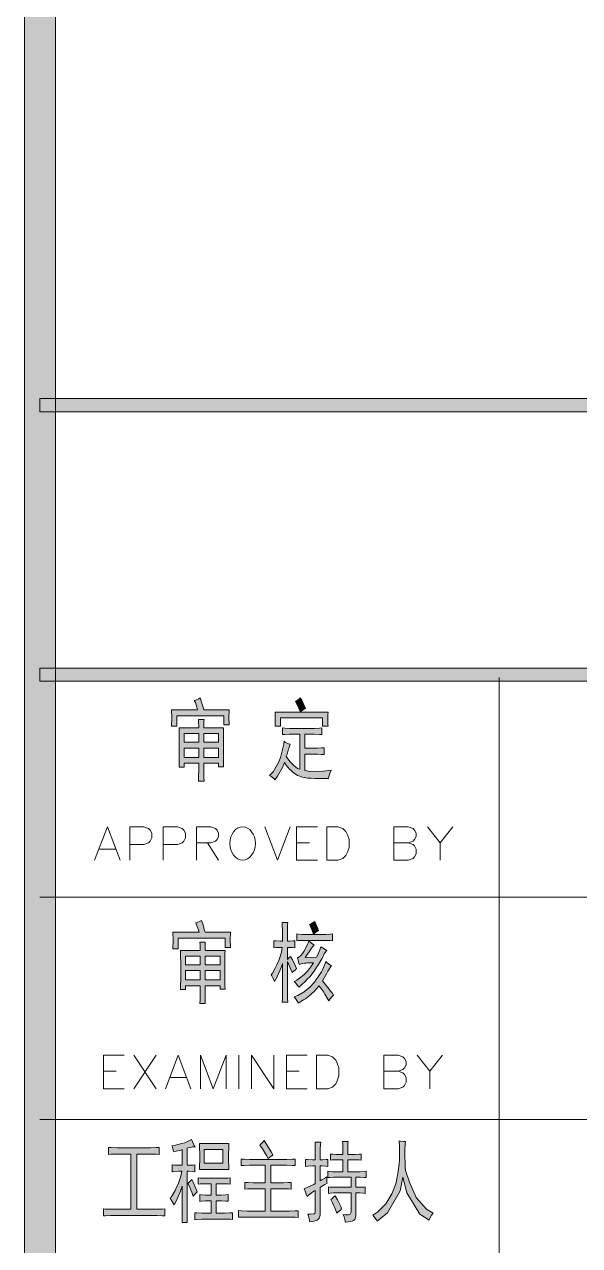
# Model space of a CAD drawing. Header units: millimetres. Extents: x -30643 to 86172, y -19411 to 63186.
# Drawn here: x 77279 to 79728, y 1667 to 7061 of the extents above; entities that cross this region are included whole.
import ezdxf

# ---------------------------------------------------------------- set-up
doc = ezdxf.new("R2010")
doc.units = ezdxf.units.MM

msp = doc.modelspace()

# ---------------------------------------------------------------- hatches: boundary and pattern name
h = msp.add_hatch(color=0)
h.dxf.hatch_style = 2
h.paths.add_polyline_path([(77415.8, -17443.9), (77278.6, -17443.9), (77278.6, 61219), (77415.8, 61219)])
h = msp.add_hatch(color=0)
h.dxf.hatch_style = 2
h.paths.add_polyline_path([(84204.9, 5408.8), (84204.9, 5349.7), (77346.8, 5349.7), (77346.8, 5408.8)])
h = msp.add_hatch(color=0)
h.dxf.hatch_style = 2
h.paths.add_polyline_path([(77346.8, 4159.8), (77346.8, 4218.2), (84204.9, 4218.2), (84204.9, 4159.8)])
h = msp.add_hatch(color=0)
h.dxf.hatch_style = 2
h.paths.add_polyline_path([(78054.7, 4085.9), (78060.4, 4066.9), (78068.1, 4040.8), (78069.5, 4033.8), (78182.1, 4033.8), (78181.4, 4024.7), (78180.7, 4007.1), (78180.7, 3999.3), (78180.7, 3991.6), (78181.4, 3975.4), (78182.1, 3967), (78158.9, 3967), (78158.9, 4007.1), (77951.3, 4007.1), (77951.3, 3961.3), (77927.4, 3961.3), (77928.1, 3970.5), (77928.8, 3988.1), (77928.8, 3996.5), (77928.8, 4005.7), (77928.1, 4024.7), (77927.4, 4033.8), (78042.8, 4033.8), (78039.9, 4045.1), (78032.9, 4066.2), (78028, 4075.3), (78034.3, 4076.7), (78047.7, 4082.4)])
h = msp.add_hatch(color=0)
h.dxf.hatch_style = 2
h.paths.add_polyline_path([(78474.8, 4070.4), (78479.7, 4073.2), (78490.3, 4081), (78495.9, 4085.9), (78502.3, 4076), (78513.5, 4052.8), (78519.1, 4039.4), (78510.7, 4035.2), (78499.4, 4027.5), (78495.9, 4024.7), (78494.5, 4031), (78484, 4054.2)])
h = msp.add_hatch(color=0)
h.dxf.hatch_style = 2
h.paths.add_polyline_path([(78618.4, 4022.5), (78617.7, 4012), (78617, 3995.8), (78617, 3990.2), (78617, 3985.3), (78617.7, 3970.5), (78618.4, 3961.3), (78593.7, 3961.3), (78593.7, 3997.9), (78408.7, 3997.9), (78408.7, 3961.3), (78384.7, 3961.3), (78385.5, 3967), (78385.5, 3981), (78385.5, 3988.8), (78385.5, 3996.5), (78385.5, 4013.4), (78384.7, 4022.5)])
h = msp.add_hatch(color=0)
h.paths.add_polyline_path([(78047.7, 3953.6), (78047.7, 3961.3), (78047, 3979.6), (78046.3, 3990.2), (78070.9, 3990.2), (78070.2, 3980.3), (78069.5, 3962), (78069.5, 3953.6), (78157.5, 3953.6), (78156.8, 3937.4), (78156.8, 3893.1), (78156.8, 3865.6), (78156.8, 3838.2), (78156.8, 3796.7), (78157.5, 3781.9), (78135.6, 3781.9), (78135.6, 3797.4), (78069.5, 3797.4), (78069.5, 3774.1), (78070.2, 3734.7), (78070.9, 3718.6), (78046.3, 3718.6), (78047, 3734.7), (78047.7, 3774.1), (78047.7, 3797.4), (77982.9, 3797.4), (77982.9, 3780.5), (77961.1, 3780.5), (77961.1, 3791.7), (77961.8, 3833.3), (77961.8, 3862.1), (77961.8, 3891.7), (77961.1, 3937.4), (77961.1, 3953.6)])
h.paths.add_polyline_path([(78135.6, 3823.4), (78135.6, 3863.5), (78069.5, 3863.5), (78069.5, 3823.4)])
h.paths.add_polyline_path([(78047.7, 3823.4), (78047.7, 3863.5), (77982.9, 3863.5), (77982.9, 3823.4)])
h.paths.add_polyline_path([(78135.6, 3890.3), (78135.6, 3929), (78069.5, 3929), (78069.5, 3890.3)])
h.paths.add_polyline_path([(78047.7, 3890.3), (78047.7, 3929), (77982.9, 3929), (77982.9, 3890.3)])
h = msp.add_hatch(color=0)
h.dxf.hatch_style = 2
h.paths.add_polyline_path([(78546.6, 3951.5), (78557.9, 3951.5), (78580.4, 3952.9), (78591.6, 3953.6), (78591.6, 3924), (78581.1, 3924.7), (78556.4, 3925.4), (78541.7, 3925.4), (78516.3, 3925.4), (78516.3, 3863.5), (78564.9, 3863.5), (78571.2, 3863.5), (78589.5, 3864.9), (78600.8, 3865.6), (78600.8, 3836.1), (78589.5, 3836.8), (78571.2, 3837.5), (78564.2, 3837.5), (78516.3, 3837.5), (78516.3, 3765), (78541, 3761.5), (78598.7, 3762.2), (78632.4, 3766.4), (78627.5, 3756.6), (78621.9, 3738.3), (78620.5, 3729.8), (78597.3, 3729.8), (78559.3, 3730.5), (78544.5, 3731.2), (78529, 3731.9), (78503.7, 3736.2), (78493.1, 3740.4), (78483.3, 3743.9), (78464.3, 3755.9), (78456.5, 3763.6), (78448.1, 3771.3), (78433.3, 3789.6), (78426.3, 3800.9), (78417.1, 3778.4), (78395.3, 3739.7), (78383.3, 3723.5), (78378.4, 3730.5), (78366.5, 3740.4), (78360.1, 3743.2), (78376.3, 3760.1), (78400.2, 3800.9), (78408, 3823.4), (78415, 3846.6), (78423.4, 3882.5), (78424.2, 3894.5), (78429.8, 3890.3), (78443.9, 3883.2), (78451.6, 3881.1), (78450.2, 3877.6), (78446, 3867.7), (78443.9, 3861.4), (78442.4, 3855.1), (78437.5, 3838.2), (78434, 3828.3), (78438.2, 3821.3), (78450.2, 3805.8), (78458.6, 3796.7), (78467.1, 3787.5), (78484, 3774.9), (78493.1, 3771.3), (78493.1, 3925.4), (78456.5, 3925.4), (78446.7, 3925.4), (78427, 3924.7), (78417.1, 3924), (78417.1, 3953.6), (78427, 3952.9), (78450.2, 3951.5), (78463.6, 3951.5)])
h = msp.add_hatch(color=0)
h.dxf.hatch_style = 2
h.paths.add_polyline_path([(78060.4, 3102.8), (78066.7, 3083.8), (78073.7, 3057.8), (78075.8, 3050.8), (78187.7, 3050.8), (78187.7, 3041.6), (78187, 3024.7), (78187, 3017), (78187, 3009.3), (78187.7, 2993.1), (78187.7, 2983.9), (78164.5, 2983.9), (78164.5, 3024.7), (77957.6, 3024.7), (77957.6, 2978.3), (77933, 2978.3), (77933.7, 2987.4), (77934.4, 3005), (77934.4, 3013.5), (77934.4, 3022.6), (77933.7, 3041.6), (77933, 3050.8), (78049.1, 3050.8), (78046.3, 3062), (78038.5, 3083.1), (78034.3, 3092.3), (78040.6, 3093.7), (78054, 3099.3)])
h = msp.add_hatch(color=0)
h.dxf.hatch_style = 2
h.paths.add_polyline_path([(78417.1, 3045.8), (78417.1, 3059.2), (78416.4, 3083.1), (78415.7, 3093.7), (78440.3, 3093.7), (78439.6, 3084.5), (78438.9, 3060.6), (78438.9, 3045.8), (78438.9, 3012.1), (78446.7, 3012.1), (78462.9, 3012.8), (78471.3, 3013.5), (78471.3, 2982.5), (78462.9, 2983.2), (78446.7, 2983.9), (78438.9, 2983.9), (78438.9, 2930.4), (78447.4, 2938.9), (78453, 2943.8), (78460.7, 2929), (78474.1, 2901.6), (78479.7, 2890.3), (78474.1, 2885.4), (78464.3, 2877), (78460, 2873.4), (78454.4, 2886.8), (78443.9, 2910.7), (78438.9, 2921.3), (78438.9, 2806.6), (78438.9, 2790.4), (78439.6, 2758), (78440.3, 2741.9), (78415.7, 2741.9), (78417.1, 2758.7), (78417.8, 2791.1), (78417.1, 2806.6), (78417.1, 2913.5), (78411.5, 2894.6), (78393.9, 2854.4), (78382.6, 2833.3), (78377.7, 2843.2), (78370, 2858), (78367.2, 2862.2), (78373.5, 2870.6), (78386.9, 2894.6), (78393.9, 2910), (78400.9, 2925.5), (78412.2, 2962.8), (78415.7, 2983.9), (78407.3, 2983.9), (78389, 2983.2), (78379.1, 2982.5), (78379.1, 3013.5), (78389.7, 3012.8), (78408.7, 3012.1), (78417.1, 3012.1)])
h = msp.add_hatch(color=0)
h.dxf.hatch_style = 2
h.paths.add_polyline_path([(78559.3, 3098.6), (78562.8, 3090.9), (78571.9, 3070.5), (78576.9, 3058.5), (78568.4, 3053.6), (78556.4, 3045.8), (78553.6, 3043), (78549.4, 3055.7), (78541, 3076.8), (78536, 3084.5), (78545.2, 3090.2), (78556.4, 3097.2)])
h = msp.add_hatch(color=0)
h.dxf.hatch_style = 2
h.paths.add_polyline_path([(78501.6, 3014.9), (78496.6, 3014.9), (78486.1, 3014.2), (78481.2, 3013.5), (78481.2, 3044.4), (78488.2, 3043), (78503.7, 3041.6), (78512.1, 3041.6), (78598.7, 3041.6), (78607.8, 3041.6), (78627.5, 3043), (78637.4, 3044.4), (78637.4, 3013.5), (78627.5, 3014.2), (78607.8, 3014.9), (78598.7, 3014.9)])
h = msp.add_hatch(color=0)
h.paths.add_polyline_path([(78054, 2970.5), (78054, 2978.3), (78053.3, 2996.6), (78052.6, 3007.1), (78076.5, 3007.1), (78076.5, 2997.3), (78075.8, 2979), (78075.8, 2970.5), (78163.8, 2970.5), (78163.1, 2954.4), (78162.4, 2910), (78162.4, 2882.6), (78162.4, 2855.1), (78163.1, 2813.6), (78163.8, 2798.8), (78142, 2798.8), (78142, 2814.3), (78075.8, 2814.3), (78075.8, 2791.1), (78076.5, 2751.7), (78076.5, 2735.5), (78052.6, 2735.5), (78053.3, 2751.7), (78054, 2791.1), (78054, 2814.3), (77988.6, 2814.3), (77988.6, 2797.4), (77966.8, 2797.4), (77967.5, 2809.4), (77968.2, 2850.2), (77968.2, 2879.1), (77968.2, 2908.6), (77967.5, 2954.4), (77966.8, 2970.5)])
h.paths.add_polyline_path([(78142, 2840.4), (78142, 2881.2), (78075.8, 2881.2), (78075.8, 2840.4)])
h.paths.add_polyline_path([(78054, 2840.4), (78054, 2881.2), (77988.6, 2881.2), (77988.6, 2840.4)])
h.paths.add_polyline_path([(78142, 2907.2), (78142, 2945.9), (78075.8, 2945.9), (78075.8, 2907.2)])
h.paths.add_polyline_path([(78054, 2907.2), (78054, 2945.9), (77988.6, 2945.9), (77988.6, 2907.2)])
h = msp.add_hatch(color=0)
h.dxf.hatch_style = 2
h.paths.add_polyline_path([(78484, 2939.6), (78487.5, 2939.6), (78498, 2948), (78505.1, 2957.2), (78512.1, 2966.3), (78526.2, 2993.8), (78533.2, 3012.1), (78557.1, 2993.8), (78552.9, 2989.5), (78543.8, 2979), (78539.6, 2972), (78534.6, 2964.9), (78523.4, 2948.7), (78517, 2939.6), (78567.7, 2941), (78573.3, 2950.8), (78582.5, 2973.4), (78586, 2986), (78612.7, 2970.5), (78609.9, 2967.7), (78601.5, 2955.1), (78596.6, 2943.8), (78591.6, 2933.3), (78576.1, 2907.9), (78566.3, 2893.1), (78556.4, 2878.4), (78537.4, 2854.4), (78528.3, 2844.6), (78519.1, 2834.7), (78499.4, 2817.1), (78488.9, 2808), (78484.7, 2814.3), (78474.8, 2827), (78469.2, 2833.3), (78481.2, 2839), (78504.4, 2856.6), (78515.6, 2867.8), (78526.9, 2879.1), (78545.9, 2903), (78553.6, 2916.4), (78544.5, 2916.4), (78528.3, 2915.7), (78521.3, 2915), (78514.2, 2914.3), (78499.4, 2910.7), (78491, 2908.6)])
h = msp.add_hatch(color=0)
h.dxf.hatch_style = 2
h.paths.add_polyline_path([(78633.8, 2902.3), (78630.3, 2899.5), (78622.6, 2887.5), (78617.7, 2879.1), (78613.4, 2870.6), (78601.5, 2849.5), (78594.4, 2836.1), (78605.7, 2822.1), (78623.3, 2799.6), (78629.6, 2791.1), (78636, 2782.7), (78642.3, 2773.5), (78637.4, 2767.9), (78626.8, 2755.9), (78621.2, 2748.2), (78617.7, 2755.2), (78609.2, 2770), (78604.3, 2777.7), (78599.4, 2785.5), (78586, 2803.8), (78578.3, 2814.3), (78569.8, 2804.5), (78555, 2787.6), (78548, 2781.3), (78541, 2774.9), (78526.2, 2763), (78518.4, 2757.3), (78510.7, 2751.7), (78494.5, 2741.9), (78486.8, 2737.6), (78484, 2745.4), (78474.8, 2758.7), (78469.2, 2765.1), (78484.7, 2771.4), (78512.8, 2787.6), (78524.8, 2797.4), (78536.7, 2807.3), (78557.9, 2829.8), (78566.3, 2841.8), (78575.4, 2853.7), (78588.8, 2875.6), (78593.7, 2885.4), (78598.7, 2895.3), (78605.7, 2913.5), (78607.8, 2921.3), (78614.1, 2915.7), (78626.8, 2906.5)])
h = msp.add_hatch(color=0)
h.dxf.hatch_style = 2
h.paths.add_polyline_path([(77928.8, 2107.8), (77938.6, 2109.2), (77961.1, 2114.2), (77973.8, 2117.7), (77985.8, 2121.2), (78006.9, 2130.4), (78016, 2135.3), (78020.2, 2125.4), (78028, 2108.5), (78032.2, 2101.5), (78028, 2102.2), (78019.5, 2102.2), (78015.3, 2100.8), (78011.1, 2099.4), (78001.2, 2098), (77996.3, 2096.6), (77996.3, 2021.3), (78004.1, 2021.3), (78021.6, 2022), (78030.8, 2022.7), (78030.8, 1993.1), (78021.6, 1994.5), (78004.1, 1995.2), (77996.3, 1995.2), (77996.3, 1859.4), (77996.3, 1842.6), (77997, 1796.8), (77997, 1768), (77974.5, 1768), (77974.5, 1796.8), (77975.2, 1841.1), (77975.2, 1857.3), (77975.2, 1928.4), (77967.5, 1907.3), (77949.2, 1866.5), (77939.3, 1846.8), (77935.1, 1854.5), (77925.9, 1868.6), (77921, 1874.9), (77928.8, 1885.5), (77943.5, 1910.1), (77949.9, 1924.2), (77956.2, 1937.5), (77968.2, 1973.4), (77973.1, 1995.2), (77958.3, 1995.2), (77937.2, 1994.5), (77930.2, 1993.1), (77930.2, 2022.7), (77940, 2022), (77954.8, 2021.3), (77959, 2021.3), (77975.2, 2021.3), (77975.2, 2090.9), (77968.2, 2088.1), (77948.5, 2083.9), (77937.2, 2081.1), (77935.1, 2088.1), (77931.6, 2101.5)])
h = msp.add_hatch(color=0)
h.paths.add_polyline_path([(78180, 2117), (78180, 2100.1), (78179.3, 2069.1), (78179.3, 2055.1), (78179.3, 2042.4), (78180, 2015.7), (78180, 2003), (78050.5, 2003), (78051.2, 2017.1), (78051.9, 2045.2), (78051.9, 2058.6), (78051.9, 2071.2), (78051.2, 2100.8), (78050.5, 2117)])
h.paths.add_polyline_path([(78154.6, 2030.4), (78154.6, 2090.9), (78072.3, 2090.9), (78072.3, 2030.4)])
h = msp.add_hatch(color=0)
h.dxf.hatch_style = 2
h.paths.add_polyline_path([(78353.8, 2050.8), (78346.7, 2064.2), (78329.2, 2094.5), (78317.9, 2110.7), (78323.5, 2116.3), (78333.4, 2126.1), (78336.2, 2131.1), (78348.9, 2112.1), (78367.9, 2080.4), (78374.9, 2067.7), (78371.4, 2064.9), (78360.8, 2056.5)])
h = msp.add_hatch(color=0)
h.dxf.hatch_style = 2
h.paths.add_polyline_path([(78562.1, 2084.6), (78562.1, 2095.2), (78561.4, 2114.9), (78561.4, 2123.3), (78586.7, 2123.3), (78585.3, 2114.2), (78583.9, 2093.1), (78583.9, 2081.1), (78583.9, 2045.9), (78593.7, 2045.9), (78610.6, 2046.6), (78617.7, 2047.3), (78617.7, 2016.4), (78609.2, 2017.1), (78592.3, 2018.5), (78583.9, 2018.5), (78583.9, 1953), (78591.6, 1957.2), (78606.4, 1965.7), (78613.4, 1970.6), (78613.4, 1961.5), (78613.4, 1948.1), (78614.1, 1942.5), (78604.3, 1936.8), (78589.5, 1927), (78583.9, 1922.8), (78583.9, 1813), (78583.9, 1801.7), (78579.7, 1787), (78574.7, 1782.7), (78569.8, 1778.5), (78551.5, 1772.9), (78538.1, 1771.5), (78536.7, 1779.2), (78531.8, 1796.1), (78529, 1805.3), (78541, 1805.3), (78555, 1806.7), (78557.9, 1807.4), (78560, 1808.8), (78562.1, 1816.5), (78562.1, 1823.6), (78562.1, 1910.1), (78557.9, 1908), (78550.1, 1903.1), (78545.9, 1900.3), (78541.7, 1897.4), (78531.8, 1889), (78525.5, 1884.1), (78523.4, 1889.7), (78517.7, 1907.3), (78513.5, 1917.8), (78531.8, 1925.6), (78555.7, 1936.8), (78562.1, 1941.1), (78562.1, 2018.5), (78550.8, 2018.5), (78529, 2017.1), (78519.1, 2016.4), (78519.1, 2047.3), (78528.3, 2046.6), (78549.4, 2045.9), (78562.1, 2045.9)])
h = msp.add_hatch(color=0)
h.dxf.hatch_style = 2
h.paths.add_polyline_path([(78683.8, 1993.1), (78683.8, 2045.9), (78666.2, 2045.9), (78655, 2045.9), (78636.7, 2045.2), (78629.6, 2044.5), (78629.6, 2070.5), (78638.8, 2069.8), (78657.1, 2069.1), (78666.2, 2069.1), (78683.8, 2069.1), (78683.8, 2088.1), (78683.1, 2117), (78682.4, 2126.1), (78707, 2126.1), (78706.3, 2117), (78705.6, 2088.1), (78705.6, 2069.1), (78728.8, 2069.1), (78738, 2069.1), (78756.3, 2069.8), (78764.7, 2070.5), (78764.7, 2044.5), (78756.3, 2045.2), (78738, 2045.9), (78728.8, 2045.9), (78705.6, 2045.9), (78705.6, 1993.1), (78748.5, 1993.1), (78760.5, 1993.1), (78778.8, 1994.5), (78785.8, 1995.2), (78785.8, 1967.1), (78777.4, 1967.8), (78760.5, 1968.5), (78750.7, 1968.5), (78741.5, 1968.5), (78741.5, 1924.2), (78750, 1924.2), (78759.8, 1924.2), (78776, 1924.9), (78782.3, 1925.6), (78782.3, 1897.4), (78774.6, 1898.8), (78758.4, 1899.5), (78750, 1899.5), (78741.5, 1899.5), (78741.5, 1811.6), (78741.5, 1798.2), (78735.9, 1781.3), (78731, 1777.8), (78725.3, 1775), (78707, 1770.8), (78694.4, 1769.4), (78693.7, 1776.4), (78688.7, 1793.3), (78685.2, 1803.8), (78695.1, 1803.1), (78709.1, 1803.1), (78712.7, 1804.6), (78716.2, 1805.3), (78719.7, 1814.4), (78719.7, 1822.1), (78719.7, 1899.5), (78651.4, 1899.5), (78643, 1899.5), (78627.5, 1898.8), (78619.8, 1897.4), (78619.8, 1925.6), (78626.8, 1924.9), (78643, 1924.2), (78651.4, 1924.2), (78719.7, 1924.2), (78719.7, 1968.5), (78647.9, 1968.5), (78642.3, 1968.5), (78626.8, 1967.8), (78617, 1967.1), (78617, 1995.2), (78624, 1994.5), (78638.1, 1993.1), (78644.4, 1993.1)])
h = msp.add_hatch(color=0)
h.dxf.hatch_style = 2
h.paths.add_polyline_path([(78815.4, 1800.3), (78838.6, 1815.1), (78873.8, 1851.7), (78886.5, 1872.8), (78899.1, 1894.6), (78916.7, 1939), (78921.7, 1961.5), (78926.6, 1984.7), (78932.2, 2026.9), (78932.9, 2046.6), (78932.9, 2066.3), (78932.9, 2107.8), (78931.5, 2128.9), (78937.8, 2128.2), (78952.6, 2126.8), (78960.4, 2126.1), (78958.9, 2114.2), (78956.8, 2088.1), (78956.8, 2075.5), (78956.8, 2062.1), (78958.2, 2031.8), (78958.9, 2015), (78960.4, 1998.1), (78977.2, 1946.7), (78992, 1912.2), (79007.5, 1878.4), (79052.5, 1827.1), (79082.1, 1809.5), (79075.1, 1800.3), (79065.9, 1784.8), (79063.8, 1779.2), (79023, 1805.3), (78965.3, 1900.3), (78947.7, 1968.5), (78936.4, 1908), (78880.1, 1810.9), (78835.1, 1774.3), (78832.3, 1780.6), (78822.4, 1793.3)])
h = msp.add_hatch(color=0)
h.dxf.hatch_style = 2
h.paths.add_polyline_path([(77821.1, 2098.7), (77835.2, 2098.7), (77860.5, 2099.4), (77872.5, 2100.1), (77872.5, 2069.1), (77860.5, 2069.8), (77835.2, 2070.5), (77821.1, 2070.5), (77774, 2070.5), (77774, 1827.1), (77849.2, 1827.1), (77862.6, 1827.1), (77886.5, 1827.8), (77897.8, 1828.5), (77897.8, 1797.5), (77886.5, 1798.2), (77863.3, 1798.9), (77850.7, 1798.9), (77671.2, 1798.9), (77657.8, 1798.9), (77636, 1798.2), (77626.9, 1797.5), (77626.9, 1828.5), (77636.7, 1827.8), (77659.3, 1827.1), (77671.9, 1827.1), (77748.6, 1827.1), (77748.6, 2070.5), (77702.2, 2070.5), (77687.4, 2070.5), (77661.4, 2069.8), (77650.1, 2069.1), (77650.1, 2100.1), (77661.4, 2099.4), (77687.4, 2098.7), (77702.2, 2098.7)])
h = msp.add_hatch(color=0)
h.dxf.hatch_style = 2
h.paths.add_polyline_path([(78427, 2047.3), (78436.1, 2047.3), (78459.3, 2048), (78473.4, 2048.7), (78473.4, 2019.9), (78459.3, 2020.6), (78436.1, 2021.3), (78427, 2021.3), (78365.7, 2021.3), (78365.7, 1943.9), (78411.5, 1943.9), (78421.3, 1943.9), (78443.2, 1944.6), (78455.8, 1945.3), (78455.8, 1916.4), (78443.2, 1917.1), (78421.3, 1917.8), (78411.5, 1917.8), (78365.7, 1917.8), (78365.7, 1819.3), (78438.2, 1819.3), (78448.8, 1819.3), (78473.4, 1820), (78486.8, 1820.7), (78486.8, 1791.2), (78473.4, 1791.9), (78448.8, 1792.6), (78438.2, 1792.6), (78222.9, 1792.6), (78222.9, 1822.1), (78237, 1820.7), (78261.6, 1819.3), (78272.9, 1819.3), (78341.1, 1819.3), (78341.1, 1917.8), (78296.1, 1917.8), (78286.9, 1917.8), (78264.4, 1917.1), (78251.8, 1916.4), (78251.8, 1945.3), (78265.8, 1944.6), (78287.6, 1943.9), (78296.1, 1943.9), (78341.1, 1943.9), (78341.1, 2021.3), (78283.4, 2021.3), (78271.5, 2021.3), (78247.5, 2020.6), (78235.6, 2019.9), (78235.6, 2048.7), (78248.2, 2048), (78272.9, 2047.3), (78284.1, 2047.3)])
h = msp.add_hatch(color=0)
h.dxf.hatch_style = 2
h.paths.add_polyline_path([(78016.7, 1958), (78023.1, 1946.7), (78035, 1919.3), (78041.4, 1903.8), (78037.8, 1901), (78028.7, 1891.8), (78023.1, 1885.5), (78016.7, 1902.4), (78005.5, 1930.5), (77999.8, 1941.1), (78003.4, 1944.6), (78011.8, 1953)])
h = msp.add_hatch(color=0)
h.dxf.hatch_style = 2
h.paths.add_polyline_path([(78146.9, 1964.3), (78156.1, 1964.3), (78175.8, 1965), (78186.3, 1965.7), (78186.3, 1937.5), (78175.8, 1939), (78156.1, 1939.7), (78146.9, 1939.7), (78124.4, 1939.7), (78124.4, 1889.7), (78137.8, 1889.7), (78146.2, 1889.7), (78166.6, 1891.1), (78177.9, 1891.8), (78177.9, 1862.3), (78166.6, 1863), (78147.6, 1863.7), (78140.6, 1863.7), (78124.4, 1863.7), (78124.4, 1809.5), (78152.5, 1809.5), (78163.1, 1809.5), (78184.9, 1810.9), (78196.2, 1811.6), (78196.2, 1782), (78187, 1782.7), (78165.2, 1783.4), (78152.5, 1783.4), (78075.1, 1783.4), (78062.5, 1783.4), (78039.9, 1782), (78030.8, 1780.6), (78030.8, 1811.6), (78039.9, 1810.9), (78062.5, 1809.5), (78075.1, 1809.5), (78102.6, 1809.5), (78102.6, 1863.7), (78086.4, 1863.7), (78077.2, 1863.7), (78059.6, 1862.3), (78051.9, 1860.8), (78051.9, 1891.8), (78059.6, 1891.1), (78077.2, 1889.7), (78086.4, 1889.7), (78102.6, 1889.7), (78102.6, 1939.7), (78084.3, 1939.7), (78073.7, 1939.7), (78054, 1939), (78044.9, 1937.5), (78044.9, 1965.7), (78054, 1965), (78073.7, 1964.3), (78084.3, 1964.3)])
h = msp.add_hatch(color=0)
h.dxf.hatch_style = 2
h.paths.add_polyline_path([(78650, 1886.9), (78659.9, 1869.3), (78674, 1839.7), (78678.2, 1828.5), (78672.6, 1822.8), (78662, 1813.7), (78657.1, 1809.5), (78651.4, 1825.7), (78638.1, 1855.9), (78630.3, 1870), (78634.6, 1872.8), (78644.4, 1881.3)])

# ---------------------------------------------------------------- linework, layer by layer
at = {"color": 0, "lineweight": 0}
for points in [[(77415.8, -17443.9), (77278.6, -17443.9), (77278.6, 61219), (77415.8, 61219)], [(84204.9, 5408.8), (84204.9, 5349.7), (77346.8, 5349.7), (77346.8, 5408.8)], [(77346.8, 4159.8), (77346.8, 4218.2), (84204.9, 4218.2), (84204.9, 4159.8)], [(78054.7, 4085.9), (78060.4, 4066.9), (78068.1, 4040.8), (78069.5, 4033.8), (78182.1, 4033.8), (78181.4, 4024.7), (78180.7, 4007.1), (78180.7, 3999.3), (78180.7, 3991.6), (78181.4, 3975.4), (78182.1, 3967), (78158.9, 3967), (78158.9, 4007.1), (77951.3, 4007.1), (77951.3, 3961.3), (77927.4, 3961.3), (77928.1, 3970.5), (77928.8, 3988.1), (77928.8, 3996.5), (77928.8, 4005.7), (77928.1, 4024.7), (77927.4, 4033.8), (78042.8, 4033.8), (78039.9, 4045.1), (78032.9, 4066.2), (78028, 4075.3), (78034.3, 4076.7), (78047.7, 4082.4)], [(78474.8, 4070.4), (78479.7, 4073.2), (78490.3, 4081), (78495.9, 4085.9), (78502.3, 4076), (78513.5, 4052.8), (78519.1, 4039.4), (78510.7, 4035.2), (78499.4, 4027.5), (78495.9, 4024.7), (78494.5, 4031), (78484, 4054.2)], [(78618.4, 4022.5), (78617.7, 4012), (78617, 3995.8), (78617, 3990.2), (78617, 3985.3), (78617.7, 3970.5), (78618.4, 3961.3), (78593.7, 3961.3), (78593.7, 3997.9), (78408.7, 3997.9), (78408.7, 3961.3), (78384.7, 3961.3), (78385.5, 3967), (78385.5, 3981), (78385.5, 3988.8), (78385.5, 3996.5), (78385.5, 4013.4), (78384.7, 4022.5)], [(78047.7, 3953.6), (78047.7, 3961.3), (78047, 3979.6), (78046.3, 3990.2), (78070.9, 3990.2), (78070.2, 3980.3), (78069.5, 3962), (78069.5, 3953.6), (78157.5, 3953.6), (78156.8, 3937.4), (78156.8, 3893.1), (78156.8, 3865.6), (78156.8, 3838.2), (78156.8, 3796.7), (78157.5, 3781.9), (78135.6, 3781.9), (78135.6, 3797.4), (78069.5, 3797.4), (78069.5, 3774.1), (78070.2, 3734.7), (78070.9, 3718.6), (78046.3, 3718.6), (78047, 3734.7), (78047.7, 3774.1), (78047.7, 3797.4), (77982.9, 3797.4), (77982.9, 3780.5), (77961.1, 3780.5), (77961.1, 3791.7), (77961.8, 3833.3), (77961.8, 3862.1), (77961.8, 3891.7), (77961.1, 3937.4), (77961.1, 3953.6)], [(78546.6, 3951.5), (78557.9, 3951.5), (78580.4, 3952.9), (78591.6, 3953.6), (78591.6, 3924), (78581.1, 3924.7), (78556.4, 3925.4), (78541.7, 3925.4), (78516.3, 3925.4), (78516.3, 3863.5), (78564.9, 3863.5), (78571.2, 3863.5), (78589.5, 3864.9), (78600.8, 3865.6), (78600.8, 3836.1), (78589.5, 3836.8), (78571.2, 3837.5), (78564.2, 3837.5), (78516.3, 3837.5), (78516.3, 3765), (78541, 3761.5), (78598.7, 3762.2), (78632.4, 3766.4), (78627.5, 3756.6), (78621.9, 3738.3), (78620.5, 3729.8), (78597.3, 3729.8), (78559.3, 3730.5), (78544.5, 3731.2), (78529, 3731.9), (78503.7, 3736.2), (78493.1, 3740.4), (78483.3, 3743.9), (78464.3, 3755.9), (78456.5, 3763.6), (78448.1, 3771.3), (78433.3, 3789.6), (78426.3, 3800.9), (78417.1, 3778.4), (78395.3, 3739.7), (78383.3, 3723.5), (78378.4, 3730.5), (78366.5, 3740.4), (78360.1, 3743.2), (78376.3, 3760.1), (78400.2, 3800.9), (78408, 3823.4), (78415, 3846.6), (78423.4, 3882.5), (78424.2, 3894.5), (78429.8, 3890.3), (78443.9, 3883.2), (78451.6, 3881.1), (78450.2, 3877.6), (78446, 3867.7), (78443.9, 3861.4), (78442.4, 3855.1), (78437.5, 3838.2), (78434, 3828.3), (78438.2, 3821.3), (78450.2, 3805.8), (78458.6, 3796.7), (78467.1, 3787.5), (78484, 3774.9), (78493.1, 3771.3), (78493.1, 3925.4), (78456.5, 3925.4), (78446.7, 3925.4), (78427, 3924.7), (78417.1, 3924), (78417.1, 3953.6), (78427, 3952.9), (78450.2, 3951.5), (78463.6, 3951.5)], [(78047.7, 3890.3), (78047.7, 3929), (77982.9, 3929), (77982.9, 3890.3)], [(78135.6, 3890.3), (78135.6, 3929), (78069.5, 3929), (78069.5, 3890.3)], [(78047.7, 3823.4), (78047.7, 3863.5), (77982.9, 3863.5), (77982.9, 3823.4)], [(78135.6, 3823.4), (78135.6, 3863.5), (78069.5, 3863.5), (78069.5, 3823.4)], [(78612.7, 3369.5), (78612.7, 3516.6), (78662, 3516.6), (78683.1, 3509.6), (78697.2, 3495.5), (78704.2, 3481.4), (78711.3, 3460.3), (78711.3, 3425.1), (78704.2, 3404.7), (78697.2, 3390.6), (78683.1, 3376.6), (78662, 3369.5)], [(78060.4, 3102.8), (78066.7, 3083.8), (78073.7, 3057.8), (78075.8, 3050.8), (78187.7, 3050.8), (78187.7, 3041.6), (78187, 3024.7), (78187, 3017), (78187, 3009.3), (78187.7, 2993.1), (78187.7, 2983.9), (78164.5, 2983.9), (78164.5, 3024.7), (77957.6, 3024.7), (77957.6, 2978.3), (77933, 2978.3), (77933.7, 2987.4), (77934.4, 3005), (77934.4, 3013.5), (77934.4, 3022.6), (77933.7, 3041.6), (77933, 3050.8), (78049.1, 3050.8), (78046.3, 3062), (78038.5, 3083.1), (78034.3, 3092.3), (78040.6, 3093.7), (78054, 3099.3)], [(78417.1, 3045.8), (78417.1, 3059.2), (78416.4, 3083.1), (78415.7, 3093.7), (78440.3, 3093.7), (78439.6, 3084.5), (78438.9, 3060.6), (78438.9, 3045.8), (78438.9, 3012.1), (78446.7, 3012.1), (78462.9, 3012.8), (78471.3, 3013.5), (78471.3, 2982.5), (78462.9, 2983.2), (78446.7, 2983.9), (78438.9, 2983.9), (78438.9, 2930.4), (78447.4, 2938.9), (78453, 2943.8), (78460.7, 2929), (78474.1, 2901.6), (78479.7, 2890.3), (78474.1, 2885.4), (78464.3, 2877), (78460, 2873.4), (78454.4, 2886.8), (78443.9, 2910.7), (78438.9, 2921.3), (78438.9, 2806.6), (78438.9, 2790.4), (78439.6, 2758), (78440.3, 2741.9), (78415.7, 2741.9), (78417.1, 2758.7), (78417.8, 2791.1), (78417.1, 2806.6), (78417.1, 2913.5), (78411.5, 2894.6), (78393.9, 2854.4), (78382.6, 2833.3), (78377.7, 2843.2), (78370, 2858), (78367.2, 2862.2), (78373.5, 2870.6), (78386.9, 2894.6), (78393.9, 2910), (78400.9, 2925.5), (78412.2, 2962.8), (78415.7, 2983.9), (78407.3, 2983.9), (78389, 2983.2), (78379.1, 2982.5), (78379.1, 3013.5), (78389.7, 3012.8), (78408.7, 3012.1), (78417.1, 3012.1)], [(78559.3, 3098.6), (78562.8, 3090.9), (78571.9, 3070.5), (78576.9, 3058.5), (78568.4, 3053.6), (78556.4, 3045.8), (78553.6, 3043), (78549.4, 3055.7), (78541, 3076.8), (78536, 3084.5), (78545.2, 3090.2), (78556.4, 3097.2)], [(78501.6, 3014.9), (78496.6, 3014.9), (78486.1, 3014.2), (78481.2, 3013.5), (78481.2, 3044.4), (78488.2, 3043), (78503.7, 3041.6), (78512.1, 3041.6), (78598.7, 3041.6), (78607.8, 3041.6), (78627.5, 3043), (78637.4, 3044.4), (78637.4, 3013.5), (78627.5, 3014.2), (78607.8, 3014.9), (78598.7, 3014.9)], [(78054, 2970.5), (78054, 2978.3), (78053.3, 2996.6), (78052.6, 3007.1), (78076.5, 3007.1), (78076.5, 2997.3), (78075.8, 2979), (78075.8, 2970.5), (78163.8, 2970.5), (78163.1, 2954.4), (78162.4, 2910), (78162.4, 2882.6), (78162.4, 2855.1), (78163.1, 2813.6), (78163.8, 2798.8), (78142, 2798.8), (78142, 2814.3), (78075.8, 2814.3), (78075.8, 2791.1), (78076.5, 2751.7), (78076.5, 2735.5), (78052.6, 2735.5), (78053.3, 2751.7), (78054, 2791.1), (78054, 2814.3), (77988.6, 2814.3), (77988.6, 2797.4), (77966.8, 2797.4), (77967.5, 2809.4), (77968.2, 2850.2), (77968.2, 2879.1), (77968.2, 2908.6), (77967.5, 2954.4), (77966.8, 2970.5)], [(78484, 2939.6), (78487.5, 2939.6), (78498, 2948), (78505.1, 2957.2), (78512.1, 2966.3), (78526.2, 2993.8), (78533.2, 3012.1), (78557.1, 2993.8), (78552.9, 2989.5), (78543.8, 2979), (78539.6, 2972), (78534.6, 2964.9), (78523.4, 2948.7), (78517, 2939.6), (78567.7, 2941), (78573.3, 2950.8), (78582.5, 2973.4), (78586, 2986), (78612.7, 2970.5), (78609.9, 2967.7), (78601.5, 2955.1), (78596.6, 2943.8), (78591.6, 2933.3), (78576.1, 2907.9), (78566.3, 2893.1), (78556.4, 2878.4), (78537.4, 2854.4), (78528.3, 2844.6), (78519.1, 2834.7), (78499.4, 2817.1), (78488.9, 2808), (78484.7, 2814.3), (78474.8, 2827), (78469.2, 2833.3), (78481.2, 2839), (78504.4, 2856.6), (78515.6, 2867.8), (78526.9, 2879.1), (78545.9, 2903), (78553.6, 2916.4), (78544.5, 2916.4), (78528.3, 2915.7), (78521.3, 2915), (78514.2, 2914.3), (78499.4, 2910.7), (78491, 2908.6)], [(78054, 2907.2), (78054, 2945.9), (77988.6, 2945.9), (77988.6, 2907.2)], [(78142, 2907.2), (78142, 2945.9), (78075.8, 2945.9), (78075.8, 2907.2)], [(78633.8, 2902.3), (78630.3, 2899.5), (78622.6, 2887.5), (78617.7, 2879.1), (78613.4, 2870.6), (78601.5, 2849.5), (78594.4, 2836.1), (78605.7, 2822.1), (78623.3, 2799.6), (78629.6, 2791.1), (78636, 2782.7), (78642.3, 2773.5), (78637.4, 2767.9), (78626.8, 2755.9), (78621.2, 2748.2), (78617.7, 2755.2), (78609.2, 2770), (78604.3, 2777.7), (78599.4, 2785.5), (78586, 2803.8), (78578.3, 2814.3), (78569.8, 2804.5), (78555, 2787.6), (78548, 2781.3), (78541, 2774.9), (78526.2, 2763), (78518.4, 2757.3), (78510.7, 2751.7), (78494.5, 2741.9), (78486.8, 2737.6), (78484, 2745.4), (78474.8, 2758.7), (78469.2, 2765.1), (78484.7, 2771.4), (78512.8, 2787.6), (78524.8, 2797.4), (78536.7, 2807.3), (78557.9, 2829.8), (78566.3, 2841.8), (78575.4, 2853.7), (78588.8, 2875.6), (78593.7, 2885.4), (78598.7, 2895.3), (78605.7, 2913.5), (78607.8, 2921.3), (78614.1, 2915.7), (78626.8, 2906.5)], [(78054, 2840.4), (78054, 2881.2), (77988.6, 2881.2), (77988.6, 2840.4)], [(78142, 2840.4), (78142, 2881.2), (78075.8, 2881.2), (78075.8, 2840.4)], [(78567.7, 2359.8), (78567.7, 2507.5), (78617, 2507.5), (78638.1, 2500.5), (78652.1, 2486.4), (78659.2, 2472.3), (78666.2, 2451.2), (78666.2, 2416), (78659.2, 2394.9), (78652.1, 2380.9), (78638.1, 2366.8), (78617, 2359.8)], [(77928.8, 2107.8), (77938.6, 2109.2), (77961.1, 2114.2), (77973.8, 2117.7), (77985.8, 2121.2), (78006.9, 2130.4), (78016, 2135.3), (78020.2, 2125.4), (78028, 2108.5), (78032.2, 2101.5), (78028, 2102.2), (78019.5, 2102.2), (78015.3, 2100.8), (78011.1, 2099.4), (78001.2, 2098), (77996.3, 2096.6), (77996.3, 2021.3), (78004.1, 2021.3), (78021.6, 2022), (78030.8, 2022.7), (78030.8, 1993.1), (78021.6, 1994.5), (78004.1, 1995.2), (77996.3, 1995.2), (77996.3, 1859.4), (77996.3, 1842.6), (77997, 1796.8), (77997, 1768), (77974.5, 1768), (77974.5, 1796.8), (77975.2, 1841.1), (77975.2, 1857.3), (77975.2, 1928.4), (77967.5, 1907.3), (77949.2, 1866.5), (77939.3, 1846.8), (77935.1, 1854.5), (77925.9, 1868.6), (77921, 1874.9), (77928.8, 1885.5), (77943.5, 1910.1), (77949.9, 1924.2), (77956.2, 1937.5), (77968.2, 1973.4), (77973.1, 1995.2), (77958.3, 1995.2), (77937.2, 1994.5), (77930.2, 1993.1), (77930.2, 2022.7), (77940, 2022), (77954.8, 2021.3), (77959, 2021.3), (77975.2, 2021.3), (77975.2, 2090.9), (77968.2, 2088.1), (77948.5, 2083.9), (77937.2, 2081.1), (77935.1, 2088.1), (77931.6, 2101.5)], [(78180, 2117), (78180, 2100.1), (78179.3, 2069.1), (78179.3, 2055.1), (78179.3, 2042.4), (78180, 2015.7), (78180, 2003), (78050.5, 2003), (78051.2, 2017.1), (78051.9, 2045.2), (78051.9, 2058.6), (78051.9, 2071.2), (78051.2, 2100.8), (78050.5, 2117)], [(78353.8, 2050.8), (78346.7, 2064.2), (78329.2, 2094.5), (78317.9, 2110.7), (78323.5, 2116.3), (78333.4, 2126.1), (78336.2, 2131.1), (78348.9, 2112.1), (78367.9, 2080.4), (78374.9, 2067.7), (78371.4, 2064.9), (78360.8, 2056.5)], [(78562.1, 2084.6), (78562.1, 2095.2), (78561.4, 2114.9), (78561.4, 2123.3), (78586.7, 2123.3), (78585.3, 2114.2), (78583.9, 2093.1), (78583.9, 2081.1), (78583.9, 2045.9), (78593.7, 2045.9), (78610.6, 2046.6), (78617.7, 2047.3), (78617.7, 2016.4), (78609.2, 2017.1), (78592.3, 2018.5), (78583.9, 2018.5), (78583.9, 1953), (78591.6, 1957.2), (78606.4, 1965.7), (78613.4, 1970.6), (78613.4, 1961.5), (78613.4, 1948.1), (78614.1, 1942.5), (78604.3, 1936.8), (78589.5, 1927), (78583.9, 1922.8), (78583.9, 1813), (78583.9, 1801.7), (78579.7, 1787), (78574.7, 1782.7), (78569.8, 1778.5), (78551.5, 1772.9), (78538.1, 1771.5), (78536.7, 1779.2), (78531.8, 1796.1), (78529, 1805.3), (78541, 1805.3), (78555, 1806.7), (78557.9, 1807.4), (78560, 1808.8), (78562.1, 1816.5), (78562.1, 1823.6), (78562.1, 1910.1), (78557.9, 1908), (78550.1, 1903.1), (78545.9, 1900.3), (78541.7, 1897.4), (78531.8, 1889), (78525.5, 1884.1), (78523.4, 1889.7), (78517.7, 1907.3), (78513.5, 1917.8), (78531.8, 1925.6), (78555.7, 1936.8), (78562.1, 1941.1), (78562.1, 2018.5), (78550.8, 2018.5), (78529, 2017.1), (78519.1, 2016.4), (78519.1, 2047.3), (78528.3, 2046.6), (78549.4, 2045.9), (78562.1, 2045.9)], [(78683.8, 1993.1), (78683.8, 2045.9), (78666.2, 2045.9), (78655, 2045.9), (78636.7, 2045.2), (78629.6, 2044.5), (78629.6, 2070.5), (78638.8, 2069.8), (78657.1, 2069.1), (78666.2, 2069.1), (78683.8, 2069.1), (78683.8, 2088.1), (78683.1, 2117), (78682.4, 2126.1), (78707, 2126.1), (78706.3, 2117), (78705.6, 2088.1), (78705.6, 2069.1), (78728.8, 2069.1), (78738, 2069.1), (78756.3, 2069.8), (78764.7, 2070.5), (78764.7, 2044.5), (78756.3, 2045.2), (78738, 2045.9), (78728.8, 2045.9), (78705.6, 2045.9), (78705.6, 1993.1), (78748.5, 1993.1), (78760.5, 1993.1), (78778.8, 1994.5), (78785.8, 1995.2), (78785.8, 1967.1), (78777.4, 1967.8), (78760.5, 1968.5), (78750.7, 1968.5), (78741.5, 1968.5), (78741.5, 1924.2), (78750, 1924.2), (78759.8, 1924.2), (78776, 1924.9), (78782.3, 1925.6), (78782.3, 1897.4), (78774.6, 1898.8), (78758.4, 1899.5), (78750, 1899.5), (78741.5, 1899.5), (78741.5, 1811.6), (78741.5, 1798.2), (78735.9, 1781.3), (78731, 1777.8), (78725.3, 1775), (78707, 1770.8), (78694.4, 1769.4), (78693.7, 1776.4), (78688.7, 1793.3), (78685.2, 1803.8), (78695.1, 1803.1), (78709.1, 1803.1), (78712.7, 1804.6), (78716.2, 1805.3), (78719.7, 1814.4), (78719.7, 1822.1), (78719.7, 1899.5), (78651.4, 1899.5), (78643, 1899.5), (78627.5, 1898.8), (78619.8, 1897.4), (78619.8, 1925.6), (78626.8, 1924.9), (78643, 1924.2), (78651.4, 1924.2), (78719.7, 1924.2), (78719.7, 1968.5), (78647.9, 1968.5), (78642.3, 1968.5), (78626.8, 1967.8), (78617, 1967.1), (78617, 1995.2), (78624, 1994.5), (78638.1, 1993.1), (78644.4, 1993.1)], [(78815.4, 1800.3), (78838.6, 1815.1), (78873.8, 1851.7), (78886.5, 1872.8), (78899.1, 1894.6), (78916.7, 1939), (78921.7, 1961.5), (78926.6, 1984.7), (78932.2, 2026.9), (78932.9, 2046.6), (78932.9, 2066.3), (78932.9, 2107.8), (78931.5, 2128.9), (78937.8, 2128.2), (78952.6, 2126.8), (78960.4, 2126.1), (78958.9, 2114.2), (78956.8, 2088.1), (78956.8, 2075.5), (78956.8, 2062.1), (78958.2, 2031.8), (78958.9, 2015), (78960.4, 1998.1), (78977.2, 1946.7), (78992, 1912.2), (79007.5, 1878.4), (79052.5, 1827.1), (79082.1, 1809.5), (79075.1, 1800.3), (79065.9, 1784.8), (79063.8, 1779.2), (79023, 1805.3), (78965.3, 1900.3), (78947.7, 1968.5), (78936.4, 1908), (78880.1, 1810.9), (78835.1, 1774.3), (78832.3, 1780.6), (78822.4, 1793.3)], [(77821.1, 2098.7), (77835.2, 2098.7), (77860.5, 2099.4), (77872.5, 2100.1), (77872.5, 2069.1), (77860.5, 2069.8), (77835.2, 2070.5), (77821.1, 2070.5), (77774, 2070.5), (77774, 1827.1), (77849.2, 1827.1), (77862.6, 1827.1), (77886.5, 1827.8), (77897.8, 1828.5), (77897.8, 1797.5), (77886.5, 1798.2), (77863.3, 1798.9), (77850.7, 1798.9), (77671.2, 1798.9), (77657.8, 1798.9), (77636, 1798.2), (77626.9, 1797.5), (77626.9, 1828.5), (77636.7, 1827.8), (77659.3, 1827.1), (77671.9, 1827.1), (77748.6, 1827.1), (77748.6, 2070.5), (77702.2, 2070.5), (77687.4, 2070.5), (77661.4, 2069.8), (77650.1, 2069.1), (77650.1, 2100.1), (77661.4, 2099.4), (77687.4, 2098.7), (77702.2, 2098.7)], [(78154.6, 2030.4), (78154.6, 2090.9), (78072.3, 2090.9), (78072.3, 2030.4)], [(78427, 2047.3), (78436.1, 2047.3), (78459.3, 2048), (78473.4, 2048.7), (78473.4, 2019.9), (78459.3, 2020.6), (78436.1, 2021.3), (78427, 2021.3), (78365.7, 2021.3), (78365.7, 1943.9), (78411.5, 1943.9), (78421.3, 1943.9), (78443.2, 1944.6), (78455.8, 1945.3), (78455.8, 1916.4), (78443.2, 1917.1), (78421.3, 1917.8), (78411.5, 1917.8), (78365.7, 1917.8), (78365.7, 1819.3), (78438.2, 1819.3), (78448.8, 1819.3), (78473.4, 1820), (78486.8, 1820.7), (78486.8, 1791.2), (78473.4, 1791.9), (78448.8, 1792.6), (78438.2, 1792.6), (78222.9, 1792.6), (78222.9, 1822.1), (78237, 1820.7), (78261.6, 1819.3), (78272.9, 1819.3), (78341.1, 1819.3), (78341.1, 1917.8), (78296.1, 1917.8), (78286.9, 1917.8), (78264.4, 1917.1), (78251.8, 1916.4), (78251.8, 1945.3), (78265.8, 1944.6), (78287.6, 1943.9), (78296.1, 1943.9), (78341.1, 1943.9), (78341.1, 2021.3), (78283.4, 2021.3), (78271.5, 2021.3), (78247.5, 2020.6), (78235.6, 2019.9), (78235.6, 2048.7), (78248.2, 2048), (78272.9, 2047.3), (78284.1, 2047.3)], [(78016.7, 1958), (78023.1, 1946.7), (78035, 1919.3), (78041.4, 1903.8), (78037.8, 1901), (78028.7, 1891.8), (78023.1, 1885.5), (78016.7, 1902.4), (78005.5, 1930.5), (77999.8, 1941.1), (78003.4, 1944.6), (78011.8, 1953)], [(78146.9, 1964.3), (78156.1, 1964.3), (78175.8, 1965), (78186.3, 1965.7), (78186.3, 1937.5), (78175.8, 1939), (78156.1, 1939.7), (78146.9, 1939.7), (78124.4, 1939.7), (78124.4, 1889.7), (78137.8, 1889.7), (78146.2, 1889.7), (78166.6, 1891.1), (78177.9, 1891.8), (78177.9, 1862.3), (78166.6, 1863), (78147.6, 1863.7), (78140.6, 1863.7), (78124.4, 1863.7), (78124.4, 1809.5), (78152.5, 1809.5), (78163.1, 1809.5), (78184.9, 1810.9), (78196.2, 1811.6), (78196.2, 1782), (78187, 1782.7), (78165.2, 1783.4), (78152.5, 1783.4), (78075.1, 1783.4), (78062.5, 1783.4), (78039.9, 1782), (78030.8, 1780.6), (78030.8, 1811.6), (78039.9, 1810.9), (78062.5, 1809.5), (78075.1, 1809.5), (78102.6, 1809.5), (78102.6, 1863.7), (78086.4, 1863.7), (78077.2, 1863.7), (78059.6, 1862.3), (78051.9, 1860.8), (78051.9, 1891.8), (78059.6, 1891.1), (78077.2, 1889.7), (78086.4, 1889.7), (78102.6, 1889.7), (78102.6, 1939.7), (78084.3, 1939.7), (78073.7, 1939.7), (78054, 1939), (78044.9, 1937.5), (78044.9, 1965.7), (78054, 1965), (78073.7, 1964.3), (78084.3, 1964.3)], [(78650, 1886.9), (78659.9, 1869.3), (78674, 1839.7), (78678.2, 1828.5), (78672.6, 1822.8), (78662, 1813.7), (78657.1, 1809.5), (78651.4, 1825.7), (78638.1, 1855.9), (78630.3, 1870), (78634.6, 1872.8), (78644.4, 1881.3)]]:
    msp.add_lwpolyline(points, close=True, dxfattribs=at)
for points in [[(79373.4, -3684.8), (79373.4, 4176.7)], [(77588.2, 3369.5), (77644.5, 3516.6), (77700.8, 3369.5)], [(77743, 3369.5), (77743, 3516.6), (77805.6, 3516.6), (77826.7, 3509.6), (77833.8, 3502.5), (77840.8, 3488.5), (77840.8, 3467.3), (77833.8, 3453.3), (77826.7, 3446.2), (77805.6, 3439.2), (77743, 3439.2)], [(77890.1, 3369.5), (77890.1, 3516.6), (77953.4, 3516.6), (77974.5, 3509.6), (77981.5, 3502.5), (77988.6, 3488.5), (77988.6, 3467.3), (77981.5, 3453.3), (77974.5, 3446.2), (77953.4, 3439.2), (77890.1, 3439.2)], [(78037.8, 3369.5), (78037.8, 3516.6), (78100.5, 3516.6), (78121.6, 3509.6), (78128.6, 3502.5), (78135.6, 3488.5), (78135.6, 3474.4), (78128.6, 3460.3), (78121.6, 3453.3), (78100.5, 3446.2), (78037.8, 3446.2)], [(78339, 3516.6), (78395.3, 3369.5), (78451.6, 3516.6)], [(78479.7, 3369.5), (78479.7, 3516.6), (78571.2, 3516.6)], [(78909, 3369.5), (78909, 3516.6), (78972.3, 3516.6), (78993.4, 3509.6), (79000.5, 3502.5), (79007.5, 3488.5), (79007.5, 3474.4), (79000.5, 3460.3), (78993.4, 3453.3), (78972.3, 3446.2)], [(79056.8, 3516.6), (79112.4, 3446.2), (79168.6, 3516.6)], [(77609.3, 3418.1), (77679.7, 3418.1)], [(78086.4, 3446.2), (78135.6, 3369.5)], [(78479.7, 3446.2), (78536, 3446.2)], [(78909, 3446.2), (78972.3, 3446.2), (78993.4, 3439.2), (79000.5, 3432.2), (79007.5, 3418.1), (79007.5, 3397.7), (79000.5, 3383.6), (78993.4, 3376.6), (78972.3, 3369.5), (78909, 3369.5)], [(79112.4, 3446.2), (79112.4, 3369.5)], [(78479.7, 3369.5), (78571.2, 3369.5)], [(77346.8, 3206.3), (84204.9, 3206.3)], [(77627.6, 2359.8), (77627.6, 2507.5), (77718.4, 2507.5)], [(77760.6, 2359.8), (77859.1, 2507.5)], [(77760.6, 2507.5), (77859.1, 2359.8)], [(77901.3, 2359.8), (77957.6, 2507.5), (78013.2, 2359.8)], [(78055.4, 2359.8), (78055.4, 2507.5), (78111.7, 2359.8), (78168, 2507.5), (78168, 2359.8)], [(78224.3, 2359.8), (78224.3, 2507.5)], [(78279.9, 2359.8), (78279.9, 2507.5), (78378.4, 2359.8), (78378.4, 2507.5)], [(78434.7, 2359.8), (78434.7, 2507.5), (78525.5, 2507.5)], [(78864, 2359.8), (78864, 2507.5), (78927.3, 2507.5), (78948.4, 2500.5), (78955.4, 2493.5), (78962.5, 2479.4), (78962.5, 2465.3), (78955.4, 2451.2), (78948.4, 2444.2), (78927.3, 2437.2)], [(79011, 2507.5), (79067.3, 2437.2), (79123.6, 2507.5)], [(77627.6, 2437.2), (77683.9, 2437.2)], [(78434.7, 2437.2), (78491, 2437.2)], [(78864, 2437.2), (78927.3, 2437.2), (78948.4, 2430.1), (78955.4, 2423.1), (78962.5, 2409), (78962.5, 2387.9), (78955.4, 2373.8), (78948.4, 2366.8), (78927.3, 2359.8), (78864, 2359.8)], [(79067.3, 2437.2), (79067.3, 2359.8)], [(77922.4, 2409), (77992.1, 2409)], [(77627.6, 2359.8), (77718.4, 2359.8)], [(78434.7, 2359.8), (78525.5, 2359.8)], [(77346.8, 2223.9), (79373.4, 2223.9)], [(79373.4, 2223.9), (84204.9, 2223.9)]]:
    msp.add_lwpolyline(points, dxfattribs=at)
msp.add_ellipse((78241.2, 3443.1), major_axis=(0, 73.5), ratio=0.76555, start_param=0, end_param=6.283185, dxfattribs=at)

doc.saveas('drawing.dxf')
